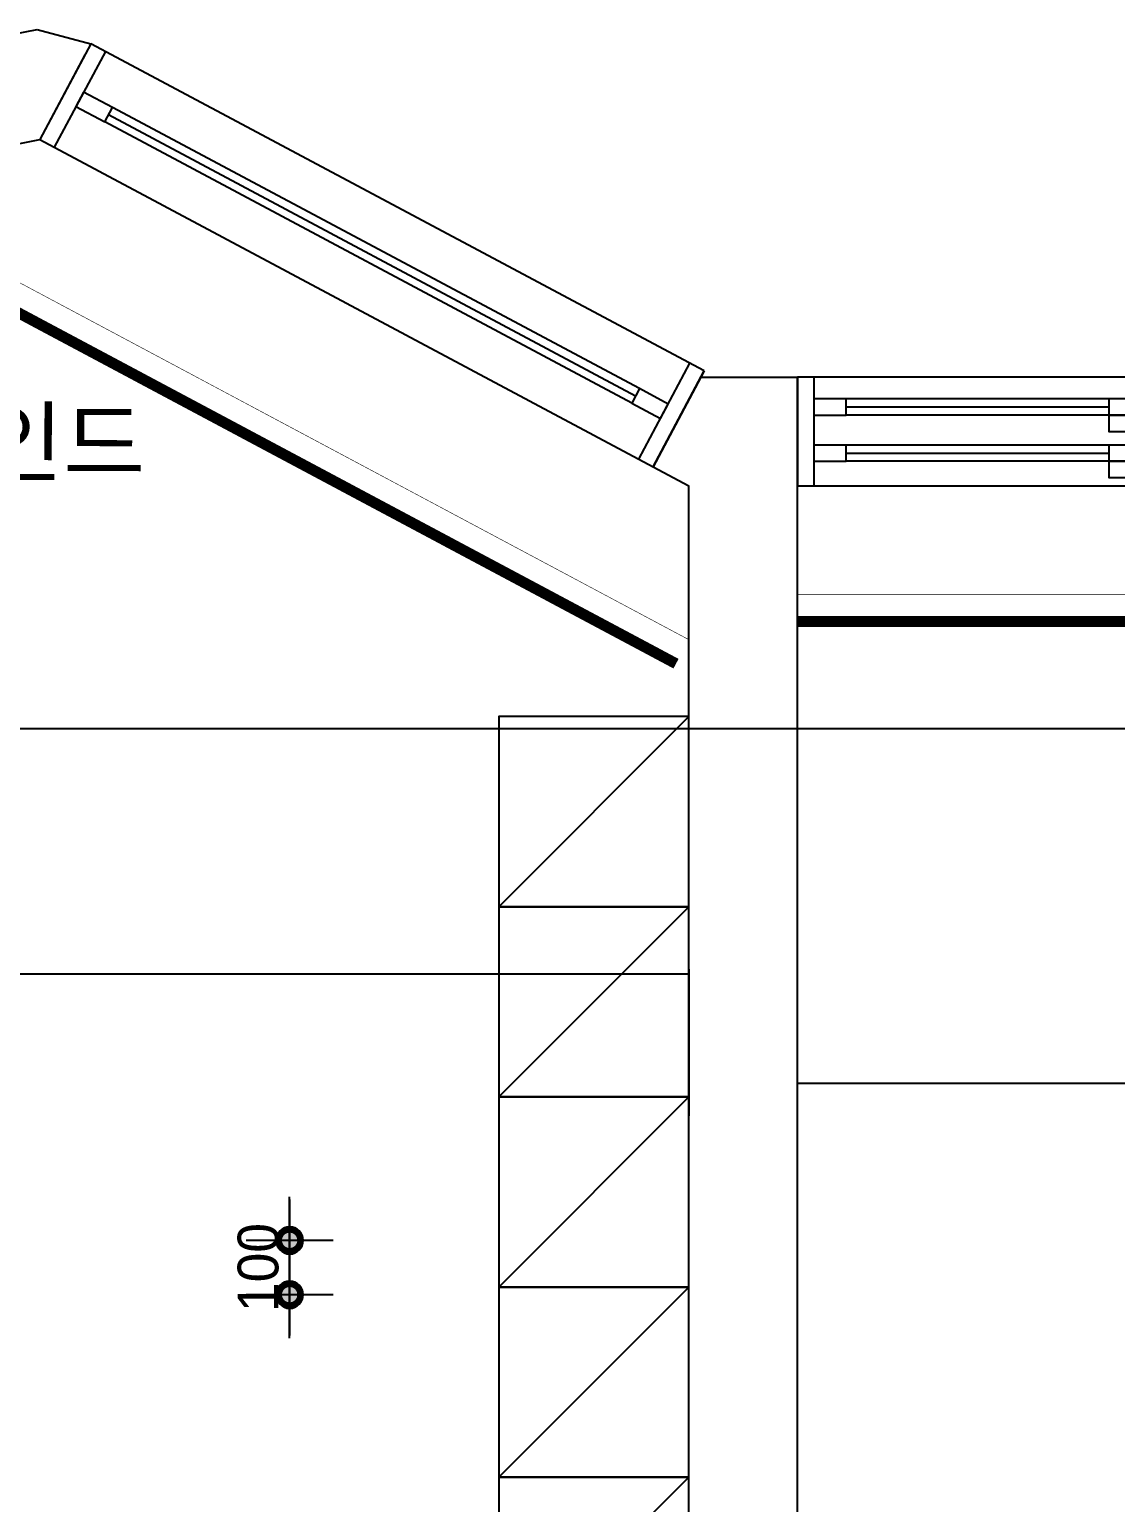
# Model space of a CAD drawing. Header units: inches. Extents: x -4181 to 116552, y 25636 to 44656.
# Drawn here: x 46543 to 48543, y 38054 to 40766 of the extents above; entities that cross this region are included whole.
import ezdxf

# ---------------------------------------------------------------- set-up
doc = ezdxf.new("R2010")
doc.units = ezdxf.units.IN
doc.header["$LTSCALE"] = 50
doc.header["$MEASUREMENT"] = 0
doc.linetypes.add('HIDDEN', pattern=[0.375, 0.25, -0.125])
for name, color, linetype in [('0-ELC TEXT', 7, 'Continuous'), ('02-wal', 2, 'Continuous'), ('07-dim wal', 5, 'Continuous'), ('3.기호.계단선', 30, 'Continuous'), ('3TI-CE-LIGHT', 6, 'Continuous'), ('6fur', 6, 'Continuous'), ('CEIL-LIGHT', 7, 'Continuous'), ('RC-LIGHT', 7, 'Continuous'), ('도면층2', 2, 'Continuous'), ('도면층4', 4, 'Continuous'), ('도면층5', 5, 'Continuous')]:
    doc.layers.add(name, color=color, linetype=linetype)
doc.styles.add('스타일1', font='HY울릉도M.TTF')
doc.styles.add('코레일둥고', font='Korail_Round_Gothic_Medium.ttf')
doc.linetypes.add('FENCELINE1', pattern='A,0.25,-0.1,[133,ltypeshp.shx,S=0.1,R=0,X=-0.1,Y=0],-0.1,1', length=1.45)
doc.dimstyles.new('30', dxfattribs={"dimscale": 30, "dimtxt": 2.5, "dimasz": 2.5, "dimexe": 1.25, "dimexo": 2, "dimtad": 1, "dimdec": 0, "dimtxsty": '스타일1', "dimblk": 'DOTSMALL', "dimcen": 2.5, "dimclrd": 1, "dimclre": 1, "dimclrt": 2, "dimadec": 0, "dimazin": 0, "dimtfac": 1, "dimtix": 1, "dimtmove": 0, "dimatfit": 3, "dimldrblk": 'DOTSMALL', "dimfxl": 1.25, "dimarcsym": 0})

# ---------------------------------------------------------------- blocks, each defined once
blk = doc.blocks.new('asfsd')
at = {"layer": '02-wal'}
for p, q in [((21355.6, 41043.9), (21425.6, 41057.4)), ((21425.6, 41057.4), (21524.8, 41031.2)), ((21513.7, 41010.4), (21430.7, 40854.7)), ((21393.6, 40847.5), (21430.7, 40854.7)), ((22648.1, 40417.4), (22560.1, 40252.3)), ((22648.1, 40417.4), (22825.6, 40417.4)), ((22825.6, 38992.4), (22825.6, 40417.4)), ((22560.1, 40252.3), (22625.6, 40217.4)), ((22625.6, 39327.4), (22625.6, 40217.4)), ((22625.6, 39327.4), (22625.6, 39057.4)), ((22625.6, 35287.4), (22625.6, 39057.4)), ((22825.6, 35287.4), (22825.6, 38992.4))]:
    blk.add_line(p, q, dxfattribs=at)
at = {"layer": '도면층2'}
for p, q in [((21524.8, 41031.2), (21430.7, 40854.7)), ((22654.2, 40428.8), (22560.1, 40252.3)), ((22825.6, 40417.4), (22825.6, 40217.4))]:
    blk.add_line(p, q, dxfattribs=at)
at = {"layer": '도면층4'}
for p, q in [((21524.8, 41031.2), (21430.7, 40854.7)), ((22654.2, 40428.8), (21524.8, 41031.2)), ((21551.3, 41017), (21457.2, 40840.6)), ((21557.2, 40900.6), (22527.8, 40382.9)), ((21430.7, 40854.7), (22560.1, 40252.3)), ((22533.6, 40266.5), (22627.8, 40442.9)), ((22560.1, 40252.3), (22654.2, 40428.8)), ((25240.6, 40417.4), (22825.6, 40417.4)), ((22825.6, 40417.4), (22825.6, 40217.4)), ((22855.6, 40417.4), (22855.6, 40217.4)), ((22915.6, 40362.4), (23399.4, 40362.4)), ((22915.6, 40277.4), (23399.4, 40277.4)), ((22825.6, 40217.4), (25240.6, 40217.4))]:
    blk.add_line(p, q, dxfattribs=at)
for points in [[(21511.3, 40942), (21497.2, 40915.6), (21550.1, 40887.3), (21564.2, 40913.8)], [(22534.8, 40396.2), (22520.7, 40369.7), (22573.6, 40341.5), (22587.8, 40367.9)], [(22855.6, 40377.4), (22855.6, 40347.4), (22915.6, 40347.4), (22915.6, 40377.4)], [(23399.4, 40377.4), (23399.4, 40347.4), (23459.4, 40347.4), (23459.4, 40377.4)], [(23399.4, 40347.4), (23399.4, 40317.4), (23459.4, 40317.4), (23459.4, 40347.4)], [(22855.6, 40292.4), (22855.6, 40262.4), (22915.6, 40262.4), (22915.6, 40292.4)], [(23399.4, 40292.4), (23399.4, 40262.4), (23459.4, 40262.4), (23459.4, 40292.4)], [(23399.4, 40262.4), (23399.4, 40232.4), (23459.4, 40232.4), (23459.4, 40262.4)]]:
    blk.add_lwpolyline(points, close=True, dxfattribs=at)
at = {"layer": '도면층5'}
for p, q in [((22534.8, 40396.2), (21564.2, 40913.8)), ((22520.7, 40369.7), (21550.1, 40887.3)), ((23399.4, 40377.4), (22915.6, 40377.4)), ((23399.4, 40347.4), (22915.6, 40347.4)), ((23399.4, 40292.4), (22915.6, 40292.4)), ((23399.4, 40262.4), (22915.6, 40262.4))]:
    blk.add_line(p, q, dxfattribs=at)
blk = doc.blocks.new('cjswjdeh')
at = {"layer": '3TI-CE-LIGHT', "color": 8}
for p, q in [((47757.4, 39500.7), (47407.4, 39150.7)), ((47757.4, 39150.7), (47407.4, 38800.7)), ((47757.4, 38800.7), (47407.4, 38450.7)), ((47757.4, 38450.7), (47407.4, 38100.7)), ((47757.4, 38100.7), (47407.4, 37750.7))]:
    blk.add_line(p, q, dxfattribs=at)
for points in [[(47407.4, 39150.7), (47757.4, 39150.7), (47757.4, 39500.7), (47407.4, 39500.7)], [(47407.4, 38800.7), (47757.4, 38800.7), (47757.4, 39150.7), (47407.4, 39150.7)], [(47407.4, 38450.7), (47757.4, 38450.7), (47757.4, 38800.7), (47407.4, 38800.7)], [(47407.4, 38100.7), (47757.4, 38100.7), (47757.4, 38450.7), (47407.4, 38450.7)], [(47407.4, 37750.7), (47757.4, 37750.7), (47757.4, 38100.7), (47407.4, 38100.7)]]:
    blk.add_lwpolyline(points, close=True, dxfattribs=at)
at = {"layer": '6fur'}
blk.add_blockref('asfsd', (25131.8, -291.7), dxfattribs=at)
blk = doc.blocks.new('1')
at = {"linetype": 'Continuous'}
h = blk.add_hatch(color=4, dxfattribs=at)
h.dxf.hatch_style = 1
edge = h.paths.add_edge_path()
edge.add_arc((11539653.5, -14273503.8), 37.5, 0, 360)
at = {"color": 1, "linetype": 'Continuous'}
for p, q in [((11539653.5, -14273637.1), (11539653.5, -14273370.5)), ((11539520.2, -14273503.8), (11539786.8, -14273503.8))]:
    blk.add_line(p, q, dxfattribs=at)
at = {"color": 4, "linetype": 'Continuous'}
for radius in [41.5, 37.5]:
    blk.add_circle((11539653.5, -14273503.8), radius, dxfattribs=at)
blk = doc.blocks.new('_DOTSMALL')
at = {"color": 0, "linetype": 'ByBlock', "const_width": 0.5}
blk.add_lwpolyline([(-0.0625, 0, 1), (0.0625, 0, 1)], format="xyb", close=True, dxfattribs=at)
blk = doc.blocks.new('*D1260')
at = {"layer": '07-dim wal', "color": 1, "lineweight": -2}
for p, q in [((47022.4, 38611.6), (47022.4, 38361.6)), ((47082.4, 38536.6), (47059.9, 38536.6)), ((47082.4, 38436.6), (47059.9, 38436.6))]:
    blk.add_line(p, q, dxfattribs=at)
at = {"layer": 'Defpoints', "color": 0}
for p in [(47022.4, 38536.6), (47022.4, 38436.6), (47022.4, 38436.6)]:
    blk.add_point(p, dxfattribs=at)
at = {"layer": '07-dim wal', "color": 1, "lineweight": -2, "xscale": 75, "yscale": 75, "zscale": 75}
for p, rotation in [((47022.4, 38536.6), 270), ((47022.4, 38436.6), 90)]:
    blk.add_blockref('_DOTSMALL', p, dxfattribs=dict(at, rotation=rotation))
at = {"layer": '07-dim wal', "color": 2, "insert": (46964.7, 38486.6), "char_height": 75, "attachment_point": 5, "rotation": 90, "style": '스타일1'}
blk.add_mtext('100', dxfattribs=at)

msp = doc.modelspace()

# ---------------------------------------------------------------- linework, layer by layer
at = {"layer": '3.기호.계단선', "linetype": 'FENCELINE1'}
msp.add_lwpolyline([(46210.8, 39478.6), (48782.5, 39478.6), (48782.5, 39297), (48876.8, 39297)], dxfattribs=at)
at = {"layer": 'CEIL-LIGHT'}
for p, q in [((43297.4, 39027.4), (47757.4, 39027.4)), ((47957.4, 38825.7), (50967.4, 38825.7))]:
    msp.add_line(p, q, dxfattribs=at)
at = {"layer": 'CEIL-LIGHT', "const_width": 1}
for points in [[(47757.4, 39642.4), (46523, 40300.7), (43297.4, 39677)], [(47957.4, 39925.7), (47957.4, 39725.7), (50967.4, 39725.7), (50967.4, 39925.7)]]:
    msp.add_lwpolyline(points, dxfattribs=at)
at = {"layer": 'CEIL-LIGHT', "color": 10, "linetype": 'HIDDEN', "ltscale": 10, "const_width": 20}
for points in [[(47733.9, 39598.2), (46515.1, 40248.3), (43306.9, 39627.9)], [(47957.4, 39675.7), (50967.4, 39675.7)]]:
    msp.add_lwpolyline(points, dxfattribs=at)

# ---------------------------------------------------------------- block references
at = {"layer": '07-dim wal'}
msp.add_blockref('cjswjdeh', (0, 0), dxfattribs=at)
at = {"layer": 'RC-LIGHT', "xscale": -0.6024096385271789, "yscale": 0.6024096385271789, "zscale": 0.6024096385271789}
for p in [(6998620.9, 8637032.8), (6998620.9, 8636932.8)]:
    msp.add_blockref('1', p, dxfattribs=at)

# ---------------------------------------------------------------- texts
at = {"layer": '0-ELC TEXT', "style": '코레일둥고'}
msp.add_text('전동 블라인드', height=120, rotation=359.8473, dxfattribs=at).set_placement((45808.9, 39947.7))

# ---------------------------------------------------------------- dimensions: what is measured, and where the dimension line sits
at = {"layer": '07-dim wal'}
dim = msp.add_linear_dim(base=(47022.4, 38436.6), p1=(47022.4, 38536.6), p2=(47022.4, 38436.6), angle=270, dimstyle='30', dxfattribs=at)
dim.commit()
dim.dimension.update_dxf_attribs({"geometry": '*D1260', "text_midpoint": (46964.7, 38486.6)})

doc.saveas('drawing.dxf')
